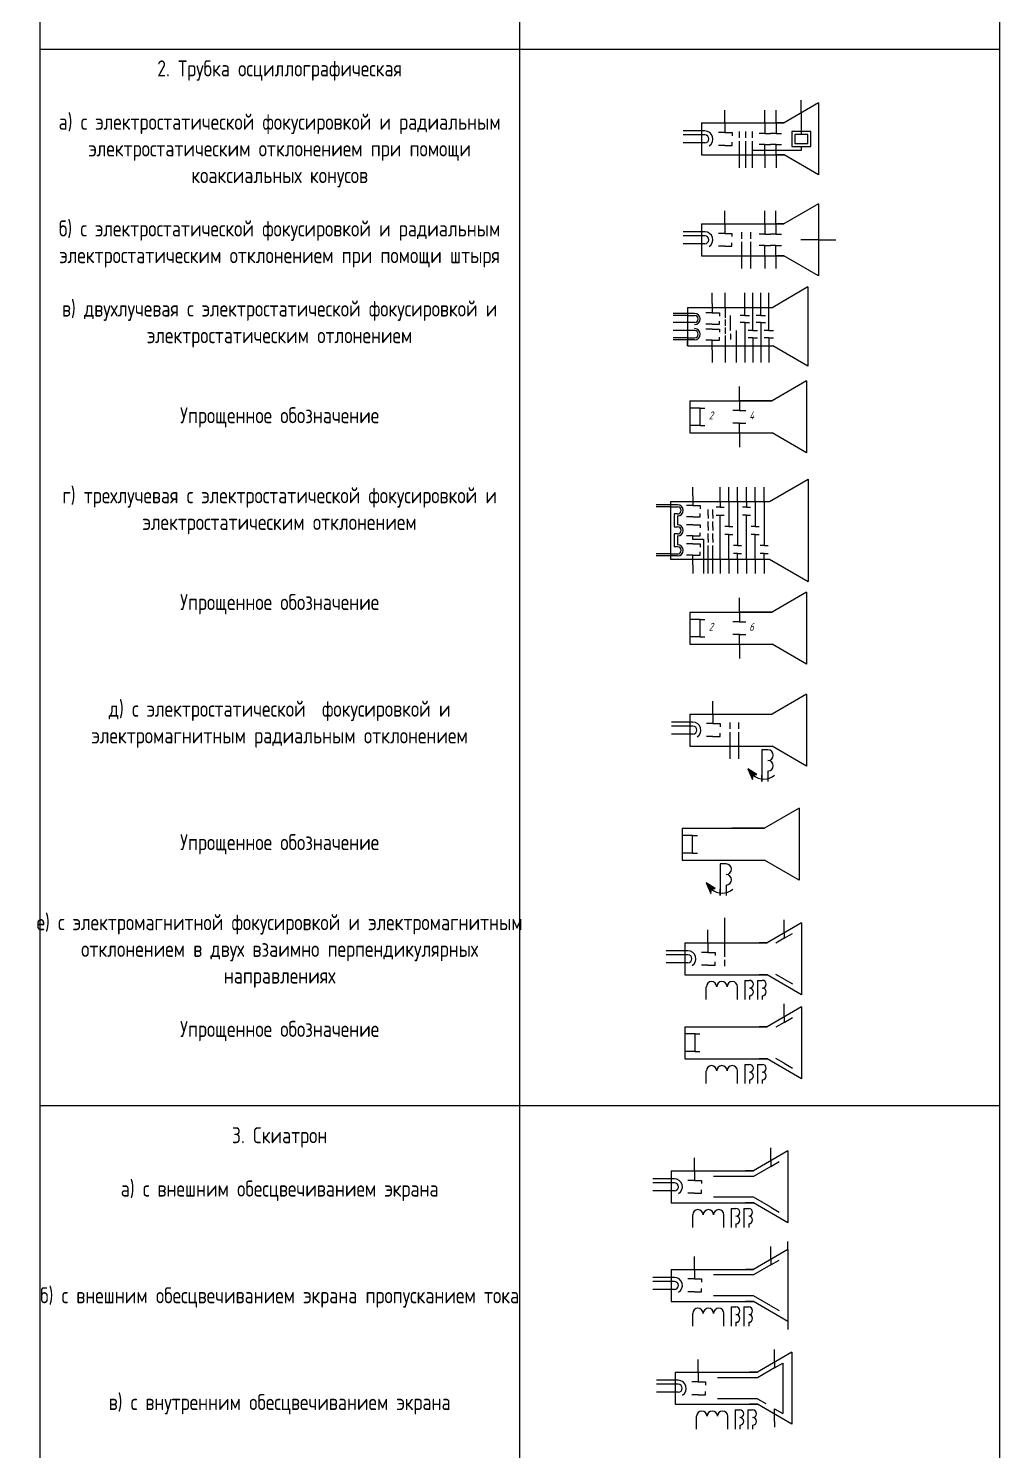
# Model space of a CAD drawing. Header units: millimetres. Extents: x -33 to 3443, y 207 to 2353.
# Drawn here: x 2154.8 to 2458.3, y 1348.9 to 1793.5 of the extents above; entities that cross this region are included whole.
import ezdxf

# ---------------------------------------------------------------- set-up
doc = ezdxf.new("R2010")
doc.units = ezdxf.units.MM
doc.styles.get("Standard").update_dxf_attribs({"font": 'arial.ttf'})
pattern_1 = [(0, (0, -18.579), (0, 6.985), [5.08, -1.905]), (90, (0, -18.579), (-6.985, 4e-16), [5.08, -1.905])]

msp = doc.modelspace()

# ---------------------------------------------------------------- hatches: boundary and pattern name
h = msp.add_hatch()
h.set_pattern_fill('ANGLE', color=256)
h.set_pattern_definition(pattern_1)
h.paths.add_polyline_path([(2183.27, 1676.28, -0.010761), (2183.41, 1676.06), (2183.67, 1676.06, 0.584546)])
h.paths.add_polyline_path([(2183.27, 1676.28, 0.262191), (2183.15, 1676.06, 0.267949), (2183.28, 1675.83), (2183.41, 1676.06, 0.010761)])
h.paths.add_polyline_path([(2183.41, 1676.06), (2183.28, 1675.83, 0.262191), (2183.53, 1675.83, 0.010761)])
h.paths.add_polyline_path([(2183.67, 1676.06), (2183.41, 1676.06, -0.010761), (2183.53, 1675.83, 0.273724)])
h.paths.add_polyline_path([(2203.89, 1676.31, 0.13713), (2203.75, 1676.28, -0.010761), (2203.89, 1676.06)])
h.paths.add_polyline_path([(2203.75, 1676.28, 0.262191), (2203.63, 1676.06, 0.267949), (2203.76, 1675.83), (2203.89, 1676.06, 0.010761)])
h.paths.add_polyline_path([(2203.89, 1676.06), (2203.76, 1675.83, 0.262191), (2204.01, 1675.83, 0.010761)])
h.paths.add_polyline_path([(2203.89, 1676.31), (2203.89, 1676.06, -0.010761), (2204.01, 1675.83, 0.273724), (2204.15, 1676.06, 0.414214)])
h = msp.add_hatch()
h.set_pattern_fill('ANGLE', color=256)
h.set_pattern_definition(pattern_1)
h.paths.add_polyline_path([(2155.27, 1643.04), (2155.01, 1643.04, -0.010761), (2155, 1642.79, 0.420531)])
h.paths.add_polyline_path([(2155, 1643.3, -0.010761), (2155.01, 1643.04), (2155.27, 1643.04, 0.420531)])
h.paths.add_polyline_path([(2155, 1643.3, 0.407924), (2154.75, 1643.04, 0.407924), (2155, 1642.79, 0.021524)])
at = {"true_color": 0x000000}
h = msp.add_hatch(color=18, dxfattribs=at)
h.dxf.hatch_style = 1
h.paths.add_polyline_path([(2379.61, 1562.23), (2381.07, 1558.91), (2381.26, 1560.22), (2382.38, 1560.44)])
h = msp.add_hatch(color=18, dxfattribs=at)
h.dxf.hatch_style = 1
h.paths.add_polyline_path([(2366.56, 1526.61), (2368.02, 1523.28), (2368.21, 1524.6), (2369.33, 1524.81)])

# ---------------------------------------------------------------- linework, layer by layer
for p, q in [((2158.26, 2066.93), (2158.26, 658.87)), ((2308.26, 2066.93), (2308.26, 658.87)), ((2458.26, 2066.93), (2458.26, 658.87)), ((2458.26, 1786.93), (2158.26, 1786.93)), ((2401.66, 1770.23), (2390.91, 1763.98)), ((2396.29, 1767.1), (2396.29, 1771.1)), ((2401.66, 1770.23), (2401.66, 1747.73)), ((2372.41, 1763.98), (2372.41, 1767.98)), ((2384.91, 1763.98), (2384.91, 1767.98)), ((2388.41, 1763.98), (2388.41, 1767.98)), ((2396.29, 1767.1), (2396.29, 1761.35)), ((2366.16, 1761.48), (2359.41, 1761.48)), ((2365.16, 1763.98), (2390.91, 1763.98)), ((2365.16, 1763.98), (2365.16, 1753.98)), ((2365.16, 1763.98), (2372.41, 1763.98)), ((2372.41, 1760.98), (2370.41, 1760.98)), ((2372.41, 1760.98), (2370.41, 1760.98)), ((2372.41, 1763.98), (2372.41, 1760.98)), ((2372.41, 1760.98), (2374.66, 1760.98)), ((2372.41, 1760.98), (2374.66, 1760.98)), ((2374.66, 1760.98), (2374.66, 1759.98)), ((2374.66, 1760.98), (2374.66, 1759.98)), ((2376.91, 1761.33), (2376.91, 1759.33)), ((2378.91, 1761.33), (2378.91, 1759.33)), ((2380.91, 1761.33), (2380.91, 1759.33)), ((2384.91, 1760.73), (2383.16, 1760.73)), ((2384.91, 1763.98), (2384.91, 1760.73)), ((2384.91, 1760.73), (2386.66, 1760.73)), ((2388.41, 1760.73), (2386.66, 1760.73)), ((2390.91, 1763.98), (2388.41, 1763.98)), ((2388.41, 1763.98), (2388.41, 1760.73)), ((2388.41, 1760.73), (2390.16, 1760.73)), ((2396.29, 1761.35), (2393.29, 1761.35)), ((2393.29, 1761.35), (2393.29, 1756.6)), ((2399.29, 1761.35), (2396.29, 1761.35)), ((2396.29, 1761.35), (2396.29, 1760.35)), ((2399.29, 1756.6), (2399.29, 1761.35)), ((2366.16, 1760.23), (2359.41, 1760.23)), ((2366.16, 1757.73), (2359.41, 1757.73)), ((2372.41, 1756.98), (2370.41, 1756.98)), ((2372.41, 1756.98), (2374.66, 1756.98)), ((2374.66, 1756.98), (2374.66, 1757.98)), ((2376.91, 1758.33), (2376.91, 1749.98)), ((2378.91, 1758.33), (2378.91, 1749.98)), ((2380.91, 1758.33), (2380.91, 1749.98)), ((2384.91, 1757.23), (2383.16, 1757.23)), ((2384.91, 1753.98), (2384.91, 1757.23)), ((2384.91, 1757.23), (2386.66, 1757.23)), ((2388.41, 1757.23), (2386.66, 1757.23)), ((2388.41, 1753.98), (2388.41, 1757.23)), ((2388.41, 1757.23), (2390.16, 1757.23)), ((2393.29, 1756.6), (2399.29, 1756.6)), ((2396.29, 1760.35), (2394.29, 1760.35)), ((2394.29, 1760.35), (2394.29, 1757.6)), ((2394.29, 1757.6), (2398.29, 1757.6)), ((2398.29, 1760.35), (2396.29, 1760.35)), ((2396.29, 1756.6), (2396.29, 1755.35)), ((2398.29, 1757.6), (2398.29, 1760.35)), ((2365.16, 1753.98), (2390.91, 1753.98)), ((2396.29, 1755.35), (2380.91, 1755.35)), ((2384.91, 1753.98), (2384.91, 1749.98)), ((2390.91, 1753.98), (2388.41, 1753.98)), ((2388.41, 1753.98), (2388.41, 1749.98)), ((2401.66, 1747.73), (2390.91, 1753.98)), ((2401.64, 1738.73), (2390.89, 1732.48)), ((2401.64, 1738.73), (2401.64, 1716.23)), ((2372.39, 1732.48), (2372.39, 1736.48)), ((2384.89, 1732.48), (2384.89, 1736.48)), ((2388.39, 1732.48), (2388.39, 1736.48)), ((2366.14, 1729.98), (2359.39, 1729.98)), ((2365.14, 1732.48), (2390.89, 1732.48)), ((2365.14, 1732.48), (2365.14, 1722.48)), ((2365.14, 1732.48), (2372.39, 1732.48)), ((2372.39, 1729.48), (2370.39, 1729.48)), ((2372.39, 1729.48), (2370.39, 1729.48)), ((2372.39, 1732.48), (2372.39, 1729.48)), ((2372.39, 1729.48), (2374.64, 1729.48)), ((2372.39, 1729.48), (2374.64, 1729.48)), ((2374.64, 1729.48), (2374.64, 1728.48)), ((2374.64, 1729.48), (2374.64, 1728.48)), ((2377.64, 1729.83), (2377.64, 1727.83)), ((2380.39, 1729.83), (2380.39, 1727.83)), ((2384.89, 1732.48), (2384.89, 1729.23)), ((2390.89, 1732.48), (2388.39, 1732.48)), ((2388.39, 1732.48), (2388.39, 1729.23)), ((2366.14, 1728.73), (2359.39, 1728.73)), ((2366.14, 1726.23), (2359.39, 1726.23)), ((2372.39, 1725.48), (2370.39, 1725.48)), ((2372.39, 1725.48), (2374.64, 1725.48)), ((2374.64, 1725.48), (2374.64, 1726.48)), ((2377.64, 1726.83), (2377.64, 1718.48)), ((2380.39, 1726.83), (2380.39, 1718.48)), ((2384.89, 1729.23), (2383.14, 1729.23)), ((2384.89, 1725.73), (2383.14, 1725.73)), ((2384.89, 1729.23), (2386.64, 1729.23)), ((2384.89, 1722.48), (2384.89, 1725.73)), ((2384.89, 1725.73), (2386.64, 1725.73)), ((2388.39, 1729.23), (2386.64, 1729.23)), ((2388.39, 1725.73), (2386.64, 1725.73)), ((2388.39, 1729.23), (2390.14, 1729.23)), ((2388.39, 1722.48), (2388.39, 1725.73)), ((2388.39, 1725.73), (2390.14, 1725.73)), ((2401.64, 1727.48), (2396.14, 1727.48)), ((2401.64, 1727.48), (2407.14, 1727.48)), ((2365.14, 1722.48), (2390.89, 1722.48)), ((2384.89, 1722.48), (2384.89, 1718.48)), ((2390.89, 1722.48), (2388.39, 1722.48)), ((2388.39, 1722.48), (2388.39, 1718.48)), ((2401.64, 1716.23), (2390.89, 1722.48)), ((2398.36, 1712.74), (2387.4, 1706.36)), ((2398.36, 1712.74), (2398.36, 1687.99)), ((2368.46, 1707.61), (2368.46, 1710.86)), ((2368.46, 1707.61), (2368.46, 1704.61)), ((2372.46, 1706.36), (2372.46, 1710.86)), ((2378.65, 1703.86), (2378.65, 1710.86)), ((2381.15, 1699.11), (2381.15, 1710.86)), ((2383.65, 1703.86), (2383.65, 1710.86)), ((2386.15, 1699.11), (2386.15, 1710.86)), ((2360.71, 1704.49), (2356.21, 1704.49)), ((2360.71, 1703.86), (2356.21, 1703.86)), ((2360.71, 1706.36), (2387.4, 1706.36)), ((2360.71, 1706.36), (2360.71, 1694.36)), ((2362.96, 1704.49), (2360.71, 1704.49)), ((2360.71, 1703.86), (2362.96, 1703.86)), ((2368.46, 1704.61), (2366.46, 1704.61)), ((2368.46, 1704.61), (2366.46, 1704.61)), ((2368.46, 1706.36), (2372.46, 1706.36)), ((2368.46, 1704.61), (2370.71, 1704.61)), ((2368.46, 1704.61), (2370.71, 1704.61)), ((2370.71, 1704.61), (2370.71, 1703.61)), ((2370.71, 1704.61), (2370.71, 1703.61)), ((2372.46, 1706.36), (2372.46, 1703.11)), ((2374.21, 1699.11), (2374.21, 1703.86)), ((2378.65, 1703.86), (2377.15, 1703.86)), ((2378.65, 1703.86), (2380.15, 1703.86)), ((2383.65, 1703.86), (2382.15, 1703.86)), ((2383.65, 1703.86), (2385.15, 1703.86)), ((2360.71, 1701.61), (2356.21, 1701.61)), ((2360.71, 1699.11), (2356.21, 1699.11)), ((2362.96, 1701.61), (2360.71, 1701.61)), ((2362.96, 1699.11), (2360.71, 1699.11)), ((2368.46, 1701.11), (2366.46, 1701.11)), ((2368.46, 1701.11), (2366.46, 1701.11)), ((2368.46, 1699.61), (2366.46, 1699.61)), ((2368.46, 1699.61), (2366.46, 1699.61)), ((2368.46, 1701.11), (2370.71, 1701.11)), ((2368.46, 1701.11), (2370.71, 1701.11)), ((2368.46, 1699.61), (2370.71, 1699.61)), ((2368.46, 1699.61), (2370.71, 1699.61)), ((2370.71, 1701.11), (2370.71, 1702.11)), ((2370.71, 1701.11), (2370.71, 1702.11)), ((2370.71, 1699.61), (2370.71, 1698.61)), ((2370.71, 1699.61), (2370.71, 1698.61)), ((2372.46, 1702.61), (2372.46, 1700.61)), ((2372.46, 1700.11), (2372.46, 1698.11)), ((2375.96, 1699.11), (2375.96, 1689.11)), ((2378.65, 1701.61), (2377.15, 1701.61)), ((2378.65, 1701.61), (2378.65, 1689.11)), ((2378.65, 1701.61), (2380.15, 1701.61)), ((2381.15, 1699.11), (2379.65, 1699.11)), ((2381.15, 1699.11), (2382.65, 1699.11)), ((2383.65, 1701.61), (2382.15, 1701.61)), ((2383.65, 1701.61), (2383.65, 1689.11)), ((2383.65, 1701.61), (2385.15, 1701.61)), ((2386.15, 1699.11), (2384.65, 1699.11)), ((2386.15, 1699.11), (2387.65, 1699.11)), ((2360.71, 1696.86), (2356.21, 1696.86)), ((2360.71, 1696.24), (2356.21, 1696.24)), ((2360.71, 1696.86), (2362.96, 1696.86)), ((2360.71, 1696.86), (2360.71, 1695.36)), ((2362.96, 1696.24), (2360.71, 1696.24)), ((2360.71, 1694.36), (2360.71, 1695.86)), ((2360.71, 1694.36), (2387.4, 1694.36)), ((2368.46, 1696.11), (2366.46, 1696.11)), ((2368.46, 1696.11), (2366.46, 1696.11)), ((2368.46, 1693.11), (2368.46, 1696.11)), ((2368.46, 1696.11), (2370.71, 1696.11)), ((2368.46, 1696.11), (2370.71, 1696.11)), ((2370.71, 1696.11), (2370.71, 1697.11)), ((2370.71, 1696.11), (2370.71, 1697.11)), ((2372.46, 1697.61), (2372.46, 1689.11)), ((2374.21, 1698.11), (2374.21, 1696.36)), ((2381.15, 1696.86), (2379.65, 1696.86)), ((2381.15, 1696.86), (2381.15, 1689.11)), ((2381.15, 1696.86), (2382.65, 1696.86)), ((2386.15, 1696.86), (2384.65, 1696.86)), ((2386.15, 1696.86), (2386.15, 1689.11)), ((2386.15, 1696.86), (2387.65, 1696.86)), ((2398.36, 1687.99), (2387.4, 1694.36)), ((2368.46, 1693.11), (2368.46, 1689.11)), ((2376.94, 1677.18), (2376.94, 1681.68)), ((2397.94, 1683.43), (2387.19, 1677.18)), ((2397.94, 1683.43), (2397.94, 1660.93)), ((2361.44, 1677.18), (2387.19, 1677.18)), ((2361.44, 1677.18), (2361.44, 1667.18)), ((2387.19, 1677.18), (2376.94, 1677.18)), ((2376.94, 1677.18), (2376.94, 1674.18)), ((2364.69, 1674.93), (2361.44, 1674.93)), ((2364.69, 1669.43), (2364.69, 1674.93)), ((2364.69, 1674.93), (2366.19, 1674.93)), ((2376.94, 1674.18), (2374.94, 1674.18)), ((2376.94, 1674.18), (2378.94, 1674.18)), ((2364.69, 1669.43), (2361.44, 1669.43)), ((2361.44, 1667.18), (2387.19, 1667.18)), ((2364.69, 1669.43), (2366.19, 1669.43)), ((2376.94, 1670.18), (2374.94, 1670.18)), ((2376.94, 1667.18), (2376.94, 1670.18)), ((2376.94, 1670.18), (2378.94, 1670.18)), ((2376.94, 1667.18), (2376.94, 1662.68)), ((2397.94, 1660.93), (2387.19, 1667.18)), ((2362.4, 1647.45), (2362.4, 1650.2)), ((2370.9, 1645.7), (2370.9, 1650.2)), ((2373.65, 1645.7), (2373.65, 1650.2)), ((2376.4, 1645.7), (2376.4, 1650.2)), ((2379.15, 1645.7), (2379.15, 1650.2)), ((2381.9, 1645.7), (2381.9, 1650.2)), ((2384.65, 1645.7), (2384.65, 1650.2)), ((2386.4, 1645.7), (2398.4, 1652.7)), ((2398.4, 1652.7), (2398.4, 1620.7)), ((2355.4, 1645.7), (2386.4, 1645.7)), ((2355.4, 1645.7), (2355.4, 1627.7)), ((2362.4, 1647.45), (2362.4, 1644.45)), ((2370.9, 1645.7), (2370.9, 1643.95)), ((2373.65, 1645.7), (2373.65, 1637.95)), ((2376.4, 1645.7), (2376.4, 1631.95)), ((2379.15, 1645.7), (2379.15, 1643.95)), ((2381.9, 1645.7), (2381.9, 1637.95)), ((2384.65, 1645.7), (2384.65, 1631.95)), ((2355.4, 1644.7), (2350.9, 1644.7)), ((2355.4, 1644.08), (2350.9, 1644.08)), ((2357.65, 1644.7), (2355.4, 1644.7)), ((2355.4, 1644.08), (2357.65, 1644.08)), ((2357.65, 1641.83), (2356.53, 1641.83)), ((2356.53, 1641.83), (2356.53, 1637.83)), ((2357.65, 1641.2), (2357.65, 1638.45)), ((2362.4, 1644.45), (2360.4, 1644.45)), ((2362.4, 1644.45), (2360.4, 1644.45)), ((2362.4, 1640.95), (2360.4, 1640.95)), ((2362.4, 1640.95), (2360.4, 1640.95)), ((2362.4, 1644.45), (2364.65, 1644.45)), ((2362.4, 1644.45), (2364.65, 1644.45)), ((2362.4, 1640.95), (2364.65, 1640.95)), ((2362.4, 1640.95), (2364.65, 1640.95)), ((2364.65, 1644.45), (2364.65, 1643.45)), ((2364.65, 1644.45), (2364.65, 1643.45)), ((2364.65, 1640.95), (2364.65, 1641.95)), ((2364.65, 1640.95), (2364.65, 1641.95)), ((2367.15, 1641.45), (2367.15, 1643.2)), ((2367.15, 1641.45), (2367.15, 1640.45)), ((2368.65, 1641.45), (2368.65, 1643.2)), ((2368.65, 1641.45), (2368.65, 1640.45)), ((2370.9, 1643.95), (2369.65, 1643.95)), ((2369.65, 1641.45), (2370.9, 1641.45)), ((2370.9, 1643.95), (2372.15, 1643.95)), ((2370.9, 1627.7), (2370.9, 1641.45)), ((2370.9, 1641.45), (2372.15, 1641.45)), ((2379.15, 1643.95), (2377.9, 1643.95)), ((2379.15, 1641.45), (2377.9, 1641.45)), ((2379.15, 1643.95), (2380.4, 1643.95)), ((2379.15, 1627.7), (2379.15, 1641.45)), ((2379.15, 1641.45), (2380.4, 1641.45)), ((2356.53, 1637.83), (2357.65, 1637.83)), ((2362.4, 1638.45), (2360.4, 1638.45)), ((2362.4, 1638.45), (2360.4, 1638.45)), ((2362.4, 1638.45), (2364.65, 1638.45)), ((2362.4, 1638.45), (2364.65, 1638.45)), ((2364.65, 1638.45), (2364.65, 1637.45)), ((2364.65, 1638.45), (2364.65, 1637.45)), ((2367.15, 1637.7), (2367.15, 1639.45)), ((2367.15, 1637.7), (2367.15, 1636.7)), ((2368.65, 1637.7), (2368.65, 1639.45)), ((2368.65, 1637.7), (2368.65, 1636.7)), ((2373.65, 1637.95), (2372.4, 1637.95)), ((2373.65, 1637.95), (2374.9, 1637.95)), ((2381.9, 1637.95), (2380.65, 1637.95)), ((2381.9, 1637.95), (2383.15, 1637.95)), ((2357.65, 1635.58), (2356.53, 1635.58)), ((2356.53, 1635.58), (2356.53, 1631.58)), ((2357.65, 1631.58), (2356.53, 1631.58)), ((2357.65, 1634.95), (2357.65, 1632.2)), ((2362.4, 1634.95), (2360.4, 1634.95)), ((2362.4, 1634.95), (2360.4, 1634.95)), ((2362.4, 1632.45), (2360.4, 1632.45)), ((2362.4, 1632.45), (2360.4, 1632.45)), ((2362.25, 1634.95), (2362.25, 1633.95)), ((2362.25, 1633.95), (2365.75, 1633.95)), ((2362.4, 1634.95), (2364.65, 1634.95)), ((2362.4, 1634.95), (2364.65, 1634.95)), ((2362.4, 1632.45), (2364.65, 1632.45)), ((2362.4, 1632.45), (2364.65, 1632.45)), ((2364.65, 1634.95), (2364.65, 1635.95)), ((2364.65, 1634.95), (2364.65, 1635.95)), ((2364.65, 1632.45), (2364.65, 1631.45)), ((2364.65, 1632.45), (2364.65, 1631.45)), ((2365.75, 1633.95), (2365.75, 1623.2)), ((2367.15, 1633.95), (2367.15, 1635.7)), ((2367.15, 1633.95), (2367.15, 1632.95)), ((2367.15, 1623.2), (2367.15, 1631.95)), ((2368.65, 1633.95), (2368.65, 1635.7)), ((2368.65, 1633.95), (2368.65, 1632.95)), ((2368.65, 1623.2), (2368.65, 1631.95)), ((2373.65, 1635.45), (2372.4, 1635.45)), ((2373.65, 1627.7), (2373.65, 1635.45)), ((2373.65, 1635.45), (2374.9, 1635.45)), ((2376.4, 1631.95), (2375.15, 1631.95)), ((2376.4, 1631.95), (2377.65, 1631.95)), ((2381.9, 1635.45), (2380.65, 1635.45)), ((2381.9, 1627.7), (2381.9, 1635.45)), ((2381.9, 1635.45), (2383.15, 1635.45)), ((2384.65, 1631.95), (2383.4, 1631.95)), ((2384.65, 1631.95), (2385.9, 1631.95)), ((2355.4, 1629.33), (2350.9, 1629.33)), ((2355.4, 1628.7), (2350.9, 1628.7)), ((2355.4, 1629.33), (2357.65, 1629.33)), ((2357.65, 1628.7), (2355.4, 1628.7)), ((2355.4, 1627.7), (2386.4, 1627.7)), ((2362.4, 1628.95), (2360.4, 1628.95)), ((2362.4, 1628.95), (2360.4, 1628.95)), ((2362.4, 1625.95), (2362.4, 1628.95)), ((2362.4, 1628.95), (2364.65, 1628.95)), ((2362.4, 1628.95), (2364.65, 1628.95)), ((2364.65, 1628.95), (2364.65, 1629.95)), ((2364.65, 1628.95), (2364.65, 1629.95)), ((2370.9, 1627.7), (2370.9, 1623.2)), ((2373.65, 1627.7), (2373.65, 1623.2)), ((2376.4, 1629.45), (2375.15, 1629.45)), ((2376.4, 1627.7), (2376.4, 1629.45)), ((2376.4, 1629.45), (2377.65, 1629.45)), ((2376.4, 1627.7), (2376.4, 1623.2)), ((2379.15, 1627.7), (2379.15, 1623.2)), ((2381.9, 1627.7), (2381.9, 1623.2)), ((2384.65, 1629.45), (2383.4, 1629.45)), ((2384.65, 1627.7), (2384.65, 1629.45)), ((2384.65, 1629.45), (2385.9, 1629.45)), ((2384.65, 1627.7), (2384.65, 1623.2)), ((2386.4, 1627.7), (2398.4, 1620.7)), ((2362.4, 1625.95), (2362.4, 1623.2)), ((2376.94, 1611.15), (2376.94, 1615.65)), ((2397.94, 1617.4), (2387.19, 1611.15)), ((2397.94, 1617.4), (2397.94, 1594.9)), ((2361.44, 1611.15), (2387.19, 1611.15)), ((2361.44, 1611.15), (2361.44, 1601.15)), ((2387.19, 1611.15), (2376.94, 1611.15)), ((2376.94, 1611.15), (2376.94, 1608.15)), ((2364.69, 1608.9), (2361.44, 1608.9)), ((2364.69, 1603.4), (2364.69, 1608.9)), ((2364.69, 1608.9), (2366.19, 1608.9)), ((2376.94, 1608.15), (2374.94, 1608.15)), ((2376.94, 1608.15), (2378.94, 1608.15)), ((2364.69, 1603.4), (2361.44, 1603.4)), ((2361.44, 1601.15), (2387.19, 1601.15)), ((2364.69, 1603.4), (2366.19, 1603.4)), ((2376.94, 1604.15), (2374.94, 1604.15)), ((2376.94, 1601.15), (2376.94, 1604.15)), ((2376.94, 1604.15), (2378.94, 1604.15)), ((2376.94, 1601.15), (2376.94, 1596.65)), ((2397.94, 1594.9), (2387.19, 1601.15)), ((2368.69, 1579.32), (2368.69, 1583.32)), ((2397.94, 1585.57), (2387.19, 1579.32)), ((2397.94, 1585.57), (2397.94, 1563.07)), ((2361.44, 1579.32), (2387.19, 1579.32)), ((2361.44, 1579.32), (2361.44, 1569.32)), ((2361.44, 1579.32), (2368.69, 1579.32)), ((2368.69, 1579.32), (2368.69, 1576.32)), ((2362.44, 1576.82), (2355.69, 1576.82)), ((2362.44, 1575.57), (2355.69, 1575.57)), ((2368.69, 1576.32), (2366.69, 1576.32)), ((2368.69, 1576.32), (2366.69, 1576.32)), ((2368.69, 1576.32), (2370.94, 1576.32)), ((2368.69, 1576.32), (2370.94, 1576.32)), ((2370.94, 1576.32), (2370.94, 1575.32)), ((2370.94, 1576.32), (2370.94, 1575.32)), ((2373.94, 1576.67), (2373.94, 1574.67)), ((2376.69, 1576.67), (2376.69, 1574.67)), ((2362.44, 1573.07), (2355.69, 1573.07)), ((2361.44, 1569.32), (2387.19, 1569.32)), ((2368.69, 1572.32), (2366.69, 1572.32)), ((2368.69, 1572.32), (2370.94, 1572.32)), ((2370.94, 1572.32), (2370.94, 1573.32)), ((2373.94, 1573.67), (2373.94, 1565.32)), ((2376.69, 1573.67), (2376.69, 1565.32)), ((2397.94, 1563.07), (2387.19, 1569.32)), ((2385.89, 1568.12), (2383.97, 1568.12)), ((2383.97, 1568.12), (2383.97, 1558.22)), ((2379.61, 1562.23), (2381.07, 1558.91)), ((2382.38, 1560.44), (2379.61, 1562.23)), ((2381.26, 1560.22), (2382.38, 1560.44)), ((2385.89, 1561.52), (2385.89, 1558.22)), ((2381.07, 1558.91), (2381.26, 1560.22)), ((2383.97, 1558.22), (2383.97, 1560.22)), ((2395.59, 1549.89), (2384.84, 1543.64)), ((2395.59, 1549.89), (2395.59, 1527.39)), ((2359.09, 1543.64), (2384.84, 1543.64)), ((2359.09, 1543.64), (2359.09, 1533.64)), ((2384.84, 1543.64), (2374.59, 1543.64)), ((2362.34, 1541.39), (2359.09, 1541.39)), ((2362.34, 1535.89), (2362.34, 1541.39)), ((2362.34, 1541.39), (2363.84, 1541.39)), ((2362.34, 1535.89), (2359.09, 1535.89)), ((2362.34, 1535.89), (2363.84, 1535.89)), ((2359.09, 1533.64), (2384.84, 1533.64)), ((2372.84, 1532.5), (2370.92, 1532.5)), ((2370.92, 1532.5), (2370.92, 1522.6)), ((2395.59, 1527.39), (2384.84, 1533.64)), ((2366.56, 1526.61), (2368.02, 1523.28)), ((2369.33, 1524.81), (2366.56, 1526.61)), ((2372.84, 1525.9), (2372.84, 1522.6)), ((2368.02, 1523.28), (2368.21, 1524.6)), ((2368.21, 1524.6), (2369.33, 1524.81)), ((2370.92, 1522.6), (2370.92, 1524.6)), ((2367.11, 1507.88), (2367.11, 1511.88)), ((2372.36, 1503.53), (2372.36, 1515.63)), ((2396.36, 1514.13), (2385.61, 1507.88)), ((2390.99, 1511.01), (2390.99, 1515.01)), ((2396.36, 1514.13), (2396.36, 1491.63)), ((2359.86, 1507.88), (2385.61, 1507.88)), ((2359.86, 1507.88), (2359.86, 1497.88)), ((2359.86, 1507.88), (2367.11, 1507.88)), ((2367.11, 1507.88), (2367.11, 1504.88)), ((2385.61, 1507.88), (2383.11, 1507.88)), ((2390.99, 1509.26), (2388.39, 1507.75)), ((2390.99, 1511.01), (2390.99, 1509.26)), ((2390.99, 1509.26), (2393.58, 1510.76)), ((2360.86, 1505.38), (2354.11, 1505.38)), ((2360.86, 1504.13), (2354.11, 1504.13)), ((2367.11, 1504.88), (2365.11, 1504.88)), ((2367.11, 1504.88), (2365.11, 1504.88)), ((2367.11, 1504.88), (2369.36, 1504.88)), ((2367.11, 1504.88), (2369.36, 1504.88)), ((2369.36, 1504.88), (2369.36, 1503.88)), ((2369.36, 1504.88), (2369.36, 1503.88)), ((2360.86, 1501.63), (2354.11, 1501.63)), ((2367.11, 1500.88), (2365.11, 1500.88)), ((2367.11, 1500.88), (2369.36, 1500.88)), ((2369.36, 1500.88), (2369.36, 1501.88)), ((2372.36, 1500.53), (2372.36, 1502.53)), ((2359.86, 1497.88), (2385.61, 1497.88)), ((2366.61, 1490.13), (2366.61, 1494.13)), ((2375.11, 1497.88), (2378.61, 1497.88)), ((2376.36, 1490.13), (2376.36, 1494.13)), ((2378.61, 1496.13), (2380.11, 1496.13)), ((2378.61, 1496.13), (2378.61, 1490.13)), ((2382.61, 1496.13), (2384.11, 1496.13)), ((2382.61, 1496.13), (2382.61, 1490.13)), ((2385.61, 1497.88), (2383.11, 1497.88)), ((2396.36, 1491.63), (2385.61, 1497.88)), ((2390.99, 1496.51), (2388.39, 1498.01)), ((2390.99, 1496.51), (2393.58, 1495)), ((2380.11, 1491.33), (2380.11, 1490.13)), ((2384.11, 1491.33), (2384.11, 1490.13)), ((2396.36, 1487.88), (2385.61, 1481.63)), ((2390.99, 1484.75), (2390.99, 1488.75)), ((2396.36, 1487.88), (2396.36, 1465.38)), ((2359.86, 1481.63), (2385.61, 1481.63)), ((2359.86, 1481.63), (2359.86, 1471.63)), ((2385.61, 1481.63), (2383.11, 1481.63)), ((2390.99, 1483), (2388.39, 1481.5)), ((2390.99, 1484.75), (2390.99, 1483)), ((2390.99, 1483), (2393.58, 1484.51)), ((2363.11, 1479.38), (2359.86, 1479.38)), ((2363.11, 1473.88), (2363.11, 1479.38)), ((2363.11, 1479.38), (2364.61, 1479.38)), ((2363.11, 1473.88), (2359.86, 1473.88)), ((2359.86, 1471.63), (2385.61, 1471.63)), ((2363.11, 1473.88), (2364.61, 1473.88)), ((2375.11, 1471.63), (2378.61, 1471.63)), ((2385.61, 1471.63), (2383.11, 1471.63)), ((2396.36, 1465.38), (2385.61, 1471.63)), ((2390.99, 1470.25), (2388.39, 1471.76)), ((2366.61, 1463.88), (2366.61, 1467.88)), ((2376.36, 1463.88), (2376.36, 1467.88)), ((2378.61, 1469.88), (2380.11, 1469.88)), ((2378.61, 1469.88), (2378.61, 1463.88)), ((2382.61, 1469.88), (2384.11, 1469.88)), ((2382.61, 1469.88), (2382.61, 1463.88)), ((2390.99, 1470.25), (2393.58, 1468.75)), ((2380.11, 1465.08), (2380.11, 1463.88)), ((2384.11, 1465.08), (2384.11, 1463.88)), ((2458.26, 1456.93), (2158.26, 1456.93)), ((2362.88, 1436.64), (2362.88, 1440.64)), ((2392.13, 1442.89), (2381.38, 1436.64)), ((2386.75, 1439.77), (2386.75, 1443.77)), ((2392.13, 1442.89), (2392.13, 1420.39)), ((2355.63, 1436.64), (2381.38, 1436.64)), ((2355.63, 1436.64), (2355.63, 1426.64)), ((2355.63, 1436.64), (2362.88, 1436.64)), ((2362.88, 1436.64), (2362.88, 1433.64)), ((2381.38, 1436.64), (2378.88, 1436.64)), ((2386.75, 1438.02), (2381.38, 1434.89)), ((2386.75, 1439.77), (2386.75, 1438.02)), ((2386.75, 1438.02), (2389.34, 1439.52)), ((2356.63, 1434.14), (2349.88, 1434.14)), ((2356.63, 1432.89), (2349.88, 1432.89)), ((2362.88, 1433.64), (2360.88, 1433.64)), ((2362.88, 1433.64), (2360.88, 1433.64)), ((2362.88, 1433.64), (2365.13, 1433.64)), ((2362.88, 1433.64), (2365.13, 1433.64)), ((2365.13, 1433.64), (2365.13, 1432.64)), ((2365.13, 1433.64), (2365.13, 1432.64)), ((2381.38, 1434.89), (2368.88, 1434.89)), ((2356.63, 1430.39), (2349.88, 1430.39)), ((2362.88, 1429.64), (2360.88, 1429.64)), ((2362.88, 1429.64), (2365.13, 1429.64)), ((2365.13, 1429.64), (2365.13, 1430.64)), ((2381.38, 1428.39), (2368.88, 1428.39)), ((2386.75, 1425.27), (2381.38, 1428.39)), ((2355.63, 1426.64), (2381.38, 1426.64)), ((2362.38, 1418.89), (2362.38, 1422.89)), ((2370.88, 1426.64), (2374.38, 1426.64)), ((2372.13, 1418.89), (2372.13, 1422.89)), ((2374.38, 1424.89), (2375.88, 1424.89)), ((2374.38, 1424.89), (2374.38, 1418.89)), ((2378.38, 1424.89), (2379.88, 1424.89)), ((2378.38, 1424.89), (2378.38, 1418.89)), ((2381.38, 1426.64), (2378.88, 1426.64)), ((2392.13, 1420.39), (2381.38, 1426.64)), ((2386.75, 1425.27), (2389.34, 1423.76)), ((2375.88, 1420.09), (2375.88, 1418.89)), ((2379.88, 1420.09), (2379.88, 1418.89)), ((2392.13, 1412.1), (2392.13, 1414.6)), ((2362.88, 1405.85), (2362.88, 1409.85)), ((2392.13, 1412.1), (2381.38, 1405.85)), ((2386.75, 1408.98), (2386.75, 1412.98)), ((2392.13, 1412.1), (2392.13, 1389.6)), ((2355.63, 1405.85), (2381.38, 1405.85)), ((2355.63, 1405.85), (2355.63, 1395.85)), ((2355.63, 1405.85), (2362.88, 1405.85)), ((2362.88, 1405.85), (2362.88, 1402.85)), ((2381.38, 1405.85), (2378.88, 1405.85)), ((2386.75, 1407.23), (2381.38, 1404.1)), ((2386.75, 1408.98), (2386.75, 1407.23)), ((2386.75, 1407.23), (2389.34, 1408.74)), ((2356.63, 1403.35), (2349.88, 1403.35)), ((2356.63, 1402.1), (2349.88, 1402.1)), ((2362.88, 1402.85), (2360.88, 1402.85)), ((2362.88, 1402.85), (2360.88, 1402.85)), ((2362.88, 1402.85), (2365.13, 1402.85)), ((2362.88, 1402.85), (2365.13, 1402.85)), ((2365.13, 1402.85), (2365.13, 1401.85)), ((2365.13, 1402.85), (2365.13, 1401.85)), ((2381.38, 1404.1), (2368.88, 1404.1)), ((2356.63, 1399.6), (2349.88, 1399.6)), ((2362.88, 1398.85), (2360.88, 1398.85)), ((2362.88, 1398.85), (2365.13, 1398.85)), ((2365.13, 1398.85), (2365.13, 1399.85)), ((2381.38, 1397.6), (2368.88, 1397.6)), ((2386.75, 1394.48), (2381.38, 1397.6)), ((2355.63, 1395.85), (2381.38, 1395.85)), ((2362.38, 1388.1), (2362.38, 1392.1)), ((2370.88, 1395.85), (2374.38, 1395.85)), ((2372.13, 1388.1), (2372.13, 1392.1)), ((2374.38, 1394.1), (2375.88, 1394.1)), ((2374.38, 1394.1), (2374.38, 1388.1)), ((2378.38, 1394.1), (2379.88, 1394.1)), ((2378.38, 1394.1), (2378.38, 1388.1)), ((2381.38, 1395.85), (2378.88, 1395.85)), ((2392.13, 1389.6), (2381.38, 1395.85)), ((2386.75, 1394.48), (2389.34, 1392.97)), ((2375.88, 1389.3), (2375.88, 1388.1)), ((2379.88, 1389.3), (2379.88, 1388.1)), ((2392.13, 1389.6), (2392.13, 1387.1)), ((2393.34, 1379.94), (2382.59, 1373.69)), ((2387.96, 1376.81), (2387.96, 1380.81)), ((2393.34, 1379.94), (2393.34, 1357.44)), ((2364.09, 1373.69), (2364.09, 1377.69)), ((2387.96, 1375.06), (2382.59, 1371.94)), ((2387.96, 1376.81), (2387.96, 1375.06)), ((2387.96, 1375.06), (2390.56, 1376.57)), ((2390.56, 1376.57), (2390.56, 1360.8)), ((2357.84, 1371.19), (2351.09, 1371.19)), ((2357.84, 1369.94), (2351.09, 1369.94)), ((2356.84, 1373.69), (2382.59, 1373.69)), ((2356.84, 1373.69), (2356.84, 1363.69)), ((2356.84, 1373.69), (2364.09, 1373.69)), ((2364.09, 1370.69), (2362.09, 1370.69)), ((2364.09, 1370.69), (2362.09, 1370.69)), ((2364.09, 1373.69), (2364.09, 1370.69)), ((2364.09, 1370.69), (2366.34, 1370.69)), ((2364.09, 1370.69), (2366.34, 1370.69)), ((2366.34, 1370.69), (2366.34, 1369.69)), ((2366.34, 1370.69), (2366.34, 1369.69)), ((2382.59, 1371.94), (2370.09, 1371.94)), ((2382.59, 1373.69), (2380.09, 1373.69)), ((2357.84, 1367.44), (2351.09, 1367.44)), ((2364.09, 1366.69), (2362.09, 1366.69)), ((2364.09, 1366.69), (2366.34, 1366.69)), ((2366.34, 1366.69), (2366.34, 1367.69)), ((2382.59, 1365.44), (2370.09, 1365.44)), ((2382.59, 1365.44), (2385.18, 1363.93)), ((2356.84, 1363.69), (2382.59, 1363.69)), ((2372.09, 1363.69), (2375.59, 1363.69)), ((2375.59, 1361.94), (2377.09, 1361.94)), ((2375.59, 1361.94), (2375.59, 1355.94)), ((2379.59, 1361.94), (2381.09, 1361.94)), ((2379.59, 1361.94), (2379.59, 1355.94)), ((2382.59, 1363.69), (2380.09, 1363.69)), ((2393.34, 1357.44), (2382.59, 1363.69)), ((2387.96, 1362.31), (2390.56, 1360.8)), ((2387.96, 1362.31), (2387.96, 1362.31)), ((2387.96, 1358.31), (2387.96, 1362.31)), ((2363.59, 1355.94), (2363.59, 1359.94)), ((2373.34, 1355.94), (2373.34, 1359.94)), ((2377.09, 1357.14), (2377.09, 1355.94)), ((2381.09, 1357.14), (2381.09, 1355.94)), ((2387.96, 1358.31), (2387.96, 1356.56))]:
    msp.add_line(p, q)
for centre, radius, start, end in [((2366.16, 1758.98), 2.5, 302.1208, 90), ((2366.16, 1758.98), 1.25, 270, 90), ((2366.14, 1727.48), 2.5, 302.1208, 90), ((2366.14, 1727.48), 1.25, 270, 90), ((2362.96, 1702.74), 1.75, 270, 90), ((2362.96, 1702.74), 1.12, 270, 90), ((2362.96, 1697.99), 1.75, 270, 90), ((2362.96, 1697.99), 1.12, 270, 90), ((2357.65, 1642.95), 1.75, 270, 90), ((2357.65, 1642.95), 1.12, 270, 90), ((2357.65, 1636.7), 1.75, 270, 90), ((2357.65, 1636.7), 1.12, 270, 90), ((2357.65, 1630.45), 1.75, 270, 90), ((2357.65, 1630.45), 1.12, 270, 90), ((2362.44, 1574.32), 2.5, 302.1208, 90), ((2362.44, 1574.32), 1.25, 270, 90), ((2385.89, 1566.47), 1.65, 270, 90), ((2385.89, 1563.17), 1.65, 270, 90), ((2384.61, 1564.09), 5.12, 229.1109, 310.8891), ((2372.84, 1530.85), 1.65, 270, 90), ((2372.84, 1527.55), 1.65, 270, 90), ((2371.56, 1528.47), 5.12, 229.1109, 310.8891), ((2360.86, 1502.88), 2.5, 302.1208, 90), ((2360.86, 1502.88), 1.25, 270, 90), ((2368.24, 1494.13), 1.62, 360, 180), ((2371.49, 1494.13), 1.62, 360, 180), ((2374.74, 1494.13), 1.62, 360, 180), ((2380.11, 1494.93), 1.2, 270, 90), ((2380.11, 1492.53), 1.2, 270, 90), ((2384.11, 1494.93), 1.2, 270, 90), ((2384.11, 1492.53), 1.2, 270, 90), ((2368.24, 1467.88), 1.62, 360, 180), ((2371.49, 1467.88), 1.62, 360, 180), ((2374.74, 1467.88), 1.62, 360, 180), ((2380.11, 1468.68), 1.2, 270, 90), ((2380.11, 1466.28), 1.2, 270, 90), ((2384.11, 1468.68), 1.2, 270, 90), ((2384.11, 1466.28), 1.2, 270, 90), ((2356.63, 1431.64), 2.5, 302.1208, 90), ((2356.63, 1431.64), 1.25, 270, 90), ((2364, 1422.89), 1.62, 360, 180), ((2367.25, 1422.89), 1.62, 360, 180), ((2370.5, 1422.89), 1.62, 360, 180), ((2375.88, 1423.69), 1.2, 270, 90), ((2379.88, 1423.69), 1.2, 270, 90), ((2375.88, 1421.29), 1.2, 270, 90), ((2379.88, 1421.29), 1.2, 270, 90), ((2356.63, 1400.85), 2.5, 302.1208, 90), ((2356.63, 1400.85), 1.25, 270, 90), ((2364, 1392.1), 1.62, 360, 180), ((2367.25, 1392.1), 1.62, 360, 180), ((2370.5, 1392.1), 1.62, 360, 180), ((2375.88, 1392.9), 1.2, 270, 90), ((2375.88, 1390.5), 1.2, 270, 90), ((2379.88, 1392.9), 1.2, 270, 90), ((2379.88, 1390.5), 1.2, 270, 90), ((2357.84, 1368.69), 2.5, 302.1208, 90), ((2357.84, 1368.69), 1.25, 270, 90), ((2365.21, 1359.94), 1.62, 360, 180), ((2368.46, 1359.94), 1.62, 360, 180), ((2371.71, 1359.94), 1.62, 360, 180), ((2377.09, 1360.74), 1.2, 270, 90), ((2381.09, 1360.74), 1.2, 270, 90), ((2377.09, 1358.34), 1.2, 270, 90), ((2381.09, 1358.34), 1.2, 270, 90)]:
    msp.add_arc(centre, radius, start, end)

# ---------------------------------------------------------------- texts
at = {"color": 242, "true_color": 0xcd2027, "char_height": 5, "attachment_point": 2}
for s, heights, insert in [('\\pxqc;{\\fGOST type A|b0|i0|c204|p34;2.^IТрубка осциллографическая\\P\\Pа) с электростатической фокусировкой и радиальным\\Pэлектростатическим отклонением при помощи коаксиальных конусов\\P\\Pб) с электростатической фокусировкой и радиальным\\Pэлектростатическим отклонением при помощи штыря\\P\\Pв) двухлучевая с электростатической фокусировкой и электростатическим отлонением\\P\\P\\PУпрощенное обозначение\\P\\P\\Pг) трехлучевая с электростатической фокусировкой и электростатическим отклонением \\P\\P\\PУпрощенное обозначение\\P\\P\\P\\Pд) с электростатической  фокусировкой и электромагнитным радиальным отклонением\\P\\P\\P\\PУпрощенное обозначение\\P\\P\\Pе) с электромагнитной фокусировкой и электромагнитным\\Pотклонением в двух взаимно перпендикулярных направлениях\\P\\PУпрощенное обозначение}', [333.12], (2233.26, 1783.52)), ('\\pxqc;{\\fGOST type A|b0|i0|c204|p34;3.^IСкиатрон\\P\\Pа) с внешним обесцвечиванием экрана\\P\\P\\P\\Pб) с внешним обесцвечиванием экрана пропусканием тока\\P\\P\\P\\Pв) с внутренним обесцвечиванием экрана}', [131.69], (2233.26, 1450.25))]:
    msp.add_mtext_dynamic_manual_height_columns(s, width=150, gutter_width=12.5, heights=heights, dxfattribs=dict(at, insert=insert))
at = {"char_height": 2.5, "attachment_point": 1}
for s, insert in [('{\\fGOST type A|b0|i1|c204|p34;2}', (2367.36, 1673.85)), ('{\\fGOST type A|b0|i1|c204|p34;4}', (2380.02, 1673.85)), ('{\\fGOST type A|b0|i1|c204|p34;2}', (2367.36, 1607.83)), ('{\\fGOST type A|b0|i1|c204|p34;6}', (2380.02, 1607.83))]:
    msp.add_mtext_dynamic_manual_height_columns(s, width=5.3249, gutter_width=12.5, heights=[-2.5], dxfattribs=dict(at, insert=insert))

doc.saveas('drawing.dxf')
